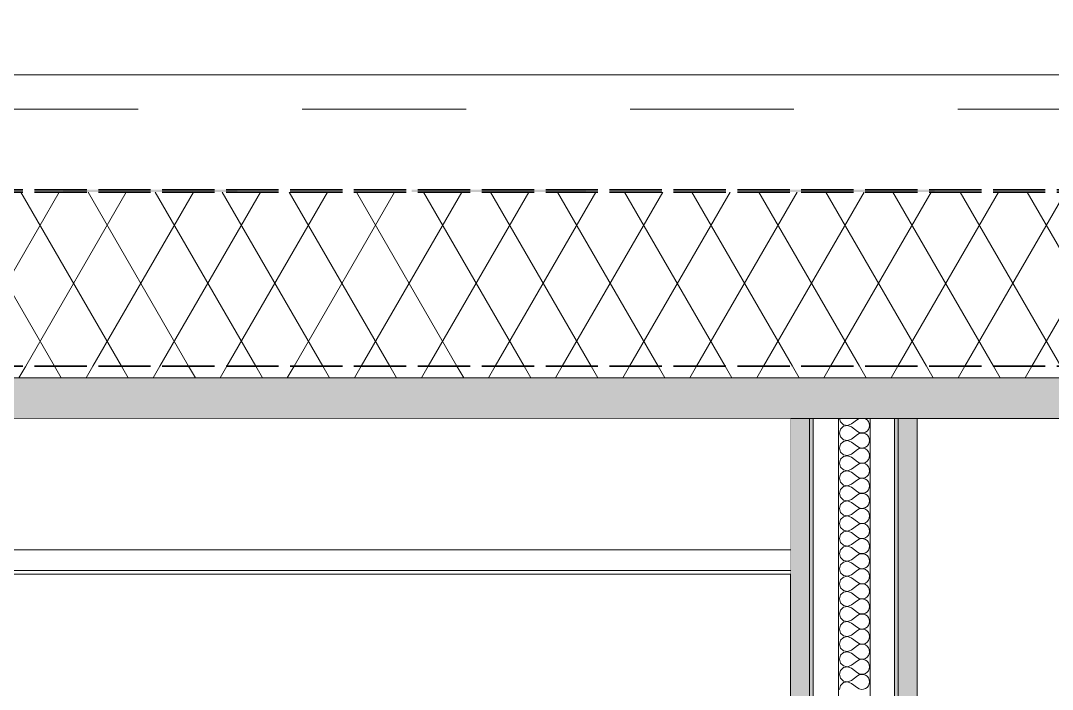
# Model space of a CAD drawing. Header units: millimetres. Extents: x -48147 to 1417267, y -496296 to 18123.
# Drawn here: x 1365887 to 1366775, y -475572 to -474997 of the extents above; entities that cross this region are included whole.
import ezdxf

# ---------------------------------------------------------------- set-up
doc = ezdxf.new("R2010")
doc.units = ezdxf.units.MM
doc.header["$MEASUREMENT"] = 0
for name, pattern in [('Dashed', [2822.222233, 1411.111116, -1411.111116]), ('Hidden Line', [55, 45, -10]), ('Wipeout_Contour', [1000, 0, -1000])]:
    doc.linetypes.add(name, pattern=pattern)
for name, color, linetype, lineweight, true_color in [('0_Pen_No__105', 7, 'Continuous', 15, 0xa6a6a6), ('New_A-20-M_Roof_Pen_No__149', 7, 'Continuous', 0, 0x2a2a2a), ('New_A-20-M_Roof_Pen_No__162', 7, 'Continuous', 0, 0xe47200), ('New_A-20-M_Roof_Pen_No__81', 7, 'Continuous', 20, 0x6a6a6a), ('New_A-25-M_Wall_Int_Pen_No__107', 7, 'Continuous', 15, 0xa6a6a6)]:
    doc.layers.add(name, color=color, linetype=linetype, lineweight=lineweight, true_color=true_color)
for name, color, linetype in [('New_A-20-M_Roof', 7, 'Continuous'), ('New_A-25-M_Wall_Ext', 7, 'Continuous'), ('New_A-25-M_Wall_Int', 7, 'Continuous'), ('S-280-M_STRUCT_FRAME.IFC Import', 7, 'Continuous')]:
    doc.layers.add(name, color=color, linetype=linetype)
for name, color, linetype, lineweight in [('New_A-20-M_Roof_Pen_No__195', 7, 'Continuous', 35), ('New_A-20-M_Roof_Pen_No__4', 7, 'Continuous', 20), ('New_A-20-M_Roof_Pen_No__85', 8, 'Continuous', 20), ('New_A-20-M_Roof_Pen_No__92', 8, 'Continuous', 13), ('New_A-25-M_Wall_Int_Pen_No__1', 7, 'Continuous', 13), ('S-280-M_STRUCT_FRAME.IFC Import_Pen_No__90', 8, 'Continuous', 20)]:
    doc.layers.add(name, color=color, linetype=linetype, lineweight=lineweight)
pattern_1 = [(60, (1376122.47, -491272.82), (-43.30127, 25), []), (120, (1376122.47, -491272.82), (43.30127, 25), [])]

# ---------------------------------------------------------------- blocks, each defined once
blk = doc.blocks.new('*X65', base_point=(1376122.47, -491272.82))
at = {"layer": 'New_A-25-M_Wall_Int_Pen_No__107', "linetype": 'Continuous'}
for p, q in [((1366591.51, -475339.25), (1366592.32, -475342.12)), ((1366592.32, -475342.12), (1366594.94, -475344.51)), ((1366594.94, -475345.88), (1366592.32, -475348.28)), ((1366594.94, -475344.51), (1366598.43, -475345.17)), ((1366598.43, -475345.22), (1366594.94, -475345.88)), ((1366598.43, -475345.17), (1366601.74, -475343.9)), ((1366601.74, -475346.5), (1366598.43, -475345.22)), ((1366601.74, -475343.9), (1366606.93, -475340.01)), ((1366608.29, -475339.25), (1366606.93, -475340.01)), ((1366613.73, -475339.39), (1366613.31, -475339.25)), ((1366615.2, -475340.41), (1366613.73, -475339.39)), ((1366616.35, -475341.79), (1366615.2, -475340.41)), ((1366617.07, -475343.42), (1366616.35, -475341.79)), ((1366617.32, -475345.2), (1366617.07, -475343.42)), ((1366617.07, -475346.97), (1366617.32, -475345.2)), ((1366592.32, -475348.28), (1366591.35, -475351.69)), ((1366591.35, -475351.69), (1366592.32, -475355.1)), ((1366601.74, -475346.5), (1366606.93, -475350.39)), ((1366601.74, -475356.88), (1366606.93, -475352.99)), ((1366606.93, -475350.39), (1366608.5, -475351.26)), ((1366608.5, -475352.12), (1366606.93, -475352.99)), ((1366608.5, -475351.26), (1366610.24, -475351.66)), ((1366610.24, -475351.72), (1366608.5, -475352.12)), ((1366610.24, -475351.66), (1366612.03, -475351.58)), ((1366612.03, -475351.8), (1366610.24, -475351.72)), ((1366612.03, -475351.58), (1366613.73, -475351)), ((1366613.73, -475352.37), (1366612.03, -475351.8)), ((1366613.73, -475351), (1366615.2, -475349.99)), ((1366615.2, -475353.39), (1366613.73, -475352.37)), ((1366615.2, -475349.99), (1366616.35, -475348.61)), ((1366616.35, -475354.77), (1366615.2, -475353.39)), ((1366616.35, -475348.61), (1366617.07, -475346.97)), ((1366617.07, -475356.41), (1366616.35, -475354.77)), ((1366592.32, -475361.26), (1366591.35, -475364.67)), ((1366592.32, -475355.1), (1366594.94, -475357.49)), ((1366594.94, -475358.86), (1366592.32, -475361.26)), ((1366594.94, -475357.49), (1366598.43, -475358.15)), ((1366598.43, -475358.21), (1366594.94, -475358.86)), ((1366598.43, -475358.15), (1366601.74, -475356.88)), ((1366601.74, -475359.48), (1366598.43, -475358.21)), ((1366601.74, -475359.48), (1366606.93, -475363.37)), ((1366606.93, -475363.37), (1366608.5, -475364.24)), ((1366613.73, -475363.99), (1366615.2, -475362.97)), ((1366615.2, -475362.97), (1366616.35, -475361.59)), ((1366616.35, -475361.59), (1366617.07, -475359.95)), ((1366617.32, -475358.18), (1366617.07, -475356.41)), ((1366617.07, -475359.95), (1366617.32, -475358.18)), ((1366591.35, -475364.67), (1366592.32, -475368.08)), ((1366592.32, -475368.08), (1366594.94, -475370.48)), ((1366594.94, -475371.85), (1366592.32, -475374.24)), ((1366594.94, -475370.48), (1366598.43, -475371.13)), ((1366598.43, -475371.19), (1366594.94, -475371.85)), ((1366598.43, -475371.13), (1366601.74, -475369.86)), ((1366601.74, -475372.46), (1366598.43, -475371.19)), ((1366601.74, -475369.86), (1366606.93, -475365.97)), ((1366601.74, -475372.46), (1366606.93, -475376.35)), ((1366608.5, -475365.1), (1366606.93, -475365.97)), ((1366608.5, -475364.24), (1366610.24, -475364.64)), ((1366610.24, -475364.7), (1366608.5, -475365.1)), ((1366610.24, -475364.64), (1366612.03, -475364.56)), ((1366612.03, -475364.78), (1366610.24, -475364.7)), ((1366612.03, -475364.56), (1366613.73, -475363.99)), ((1366613.73, -475365.36), (1366612.03, -475364.78)), ((1366615.2, -475366.37), (1366613.73, -475365.36)), ((1366616.35, -475367.75), (1366615.2, -475366.37)), ((1366617.07, -475369.39), (1366616.35, -475367.75)), ((1366617.32, -475371.16), (1366617.07, -475369.39)), ((1366617.07, -475372.93), (1366617.32, -475371.16)), ((1366592.32, -475374.24), (1366591.35, -475377.65)), ((1366591.35, -475377.65), (1366592.32, -475381.06)), ((1366592.32, -475381.06), (1366594.94, -475383.46)), ((1366601.74, -475382.84), (1366606.93, -475378.95)), ((1366606.93, -475376.35), (1366608.5, -475377.22)), ((1366608.5, -475378.08), (1366606.93, -475378.95)), ((1366608.5, -475377.22), (1366610.24, -475377.63)), ((1366610.24, -475377.68), (1366608.5, -475378.08)), ((1366610.24, -475377.63), (1366612.03, -475377.54)), ((1366612.03, -475377.76), (1366610.24, -475377.68)), ((1366612.03, -475377.54), (1366613.73, -475376.97)), ((1366613.73, -475378.34), (1366612.03, -475377.76)), ((1366613.73, -475376.97), (1366615.2, -475375.95)), ((1366615.2, -475379.35), (1366613.73, -475378.34)), ((1366615.2, -475375.95), (1366616.35, -475374.57)), ((1366616.35, -475380.73), (1366615.2, -475379.35)), ((1366616.35, -475374.57), (1366617.07, -475372.93)), ((1366617.07, -475382.37), (1366616.35, -475380.73)), ((1366592.32, -475387.22), (1366591.35, -475390.63)), ((1366594.94, -475384.83), (1366592.32, -475387.22)), ((1366594.94, -475383.46), (1366598.43, -475384.12)), ((1366598.43, -475384.17), (1366594.94, -475384.83)), ((1366598.43, -475384.12), (1366601.74, -475382.84)), ((1366601.74, -475385.44), (1366598.43, -475384.17)), ((1366601.74, -475385.44), (1366606.93, -475389.34)), ((1366606.93, -475389.34), (1366608.5, -475390.2)), ((1366608.5, -475390.2), (1366610.24, -475390.61)), ((1366612.03, -475390.52), (1366613.73, -475389.95)), ((1366613.73, -475389.95), (1366615.2, -475388.93)), ((1366615.2, -475388.93), (1366616.35, -475387.56)), ((1366616.35, -475387.56), (1366617.07, -475385.92)), ((1366617.32, -475384.14), (1366617.07, -475382.37)), ((1366617.07, -475385.92), (1366617.32, -475384.14)), ((1366591.35, -475390.63), (1366592.32, -475394.05)), ((1366592.32, -475394.05), (1366594.94, -475396.44)), ((1366594.94, -475397.81), (1366592.32, -475400.2)), ((1366594.94, -475396.44), (1366598.43, -475397.1)), ((1366598.43, -475397.15), (1366594.94, -475397.81)), ((1366598.43, -475397.1), (1366601.74, -475395.83)), ((1366601.74, -475398.42), (1366598.43, -475397.15)), ((1366601.74, -475395.83), (1366606.93, -475391.93)), ((1366601.74, -475398.42), (1366606.93, -475402.32)), ((1366608.5, -475391.06), (1366606.93, -475391.93)), ((1366610.24, -475390.66), (1366608.5, -475391.06)), ((1366610.24, -475390.61), (1366612.03, -475390.52)), ((1366612.03, -475390.75), (1366610.24, -475390.66)), ((1366613.73, -475391.32), (1366612.03, -475390.75)), ((1366615.2, -475392.33), (1366613.73, -475391.32)), ((1366616.35, -475393.71), (1366615.2, -475392.33)), ((1366617.07, -475395.35), (1366616.35, -475393.71)), ((1366616.35, -475400.54), (1366617.07, -475398.9)), ((1366617.32, -475397.12), (1366617.07, -475395.35)), ((1366617.07, -475398.9), (1366617.32, -475397.12)), ((1366592.32, -475400.2), (1366591.35, -475403.61)), ((1366591.35, -475403.61), (1366592.32, -475407.03)), ((1366592.32, -475407.03), (1366594.94, -475409.42)), ((1366601.74, -475408.81), (1366606.93, -475404.91)), ((1366606.93, -475402.32), (1366608.5, -475403.18)), ((1366608.5, -475404.05), (1366606.93, -475404.91)), ((1366608.5, -475403.18), (1366610.24, -475403.59)), ((1366610.24, -475403.64), (1366608.5, -475404.05)), ((1366610.24, -475403.59), (1366612.03, -475403.5)), ((1366612.03, -475403.73), (1366610.24, -475403.64)), ((1366612.03, -475403.5), (1366613.73, -475402.93)), ((1366613.73, -475404.3), (1366612.03, -475403.73)), ((1366613.73, -475402.93), (1366615.2, -475401.92)), ((1366615.2, -475405.31), (1366613.73, -475404.3)), ((1366615.2, -475401.92), (1366616.35, -475400.54)), ((1366616.35, -475406.69), (1366615.2, -475405.31)), ((1366617.07, -475408.33), (1366616.35, -475406.69)), ((1366592.32, -475413.18), (1366591.35, -475416.6)), ((1366591.35, -475416.6), (1366592.32, -475420.01)), ((1366594.94, -475410.79), (1366592.32, -475413.18)), ((1366594.94, -475409.42), (1366598.43, -475410.08)), ((1366598.43, -475410.13), (1366594.94, -475410.79)), ((1366598.43, -475410.08), (1366601.74, -475408.81)), ((1366601.74, -475411.4), (1366598.43, -475410.13)), ((1366601.74, -475411.4), (1366606.93, -475415.3)), ((1366606.93, -475415.3), (1366608.5, -475416.16)), ((1366608.5, -475416.16), (1366610.24, -475416.57)), ((1366610.24, -475416.62), (1366608.5, -475417.03)), ((1366610.24, -475416.57), (1366612.03, -475416.48)), ((1366612.03, -475416.71), (1366610.24, -475416.62)), ((1366612.03, -475416.48), (1366613.73, -475415.91)), ((1366613.73, -475417.28), (1366612.03, -475416.71)), ((1366613.73, -475415.91), (1366615.2, -475414.9)), ((1366615.2, -475414.9), (1366616.35, -475413.52)), ((1366616.35, -475413.52), (1366617.07, -475411.88)), ((1366617.32, -475410.11), (1366617.07, -475408.33)), ((1366617.07, -475411.88), (1366617.32, -475410.11)), ((1366592.32, -475420.01), (1366594.94, -475422.4)), ((1366594.94, -475423.77), (1366592.32, -475426.17)), ((1366594.94, -475422.4), (1366598.43, -475423.06)), ((1366598.43, -475423.11), (1366594.94, -475423.77)), ((1366598.43, -475423.06), (1366601.74, -475421.79)), ((1366601.74, -475424.39), (1366598.43, -475423.11)), ((1366601.74, -475421.79), (1366606.93, -475417.89)), ((1366601.74, -475424.39), (1366606.93, -475428.28)), ((1366608.5, -475417.03), (1366606.93, -475417.89)), ((1366615.2, -475418.3), (1366613.73, -475417.28)), ((1366616.35, -475419.67), (1366615.2, -475418.3)), ((1366617.07, -475421.31), (1366616.35, -475419.67)), ((1366616.35, -475426.5), (1366617.07, -475424.86)), ((1366617.32, -475423.09), (1366617.07, -475421.31)), ((1366617.07, -475424.86), (1366617.32, -475423.09)), ((1366592.32, -475426.17), (1366591.35, -475429.58)), ((1366591.35, -475429.58), (1366592.32, -475432.99)), ((1366592.32, -475432.99), (1366594.94, -475435.38)), ((1366601.74, -475434.77), (1366606.93, -475430.88)), ((1366606.93, -475428.28), (1366608.5, -475429.15)), ((1366608.5, -475430.01), (1366606.93, -475430.88)), ((1366608.5, -475429.15), (1366610.24, -475429.55)), ((1366610.24, -475429.6), (1366608.5, -475430.01)), ((1366610.24, -475429.55), (1366612.03, -475429.46)), ((1366612.03, -475429.69), (1366610.24, -475429.6)), ((1366612.03, -475429.46), (1366613.73, -475428.89)), ((1366613.73, -475430.26), (1366612.03, -475429.69)), ((1366613.73, -475428.89), (1366615.2, -475427.88)), ((1366615.2, -475431.28), (1366613.73, -475430.26)), ((1366615.2, -475427.88), (1366616.35, -475426.5)), ((1366616.35, -475432.66), (1366615.2, -475431.28)), ((1366617.07, -475434.29), (1366616.35, -475432.66)), ((1366617.32, -475436.07), (1366617.07, -475434.29)), ((1366592.32, -475439.15), (1366591.35, -475442.56)), ((1366591.35, -475442.56), (1366592.32, -475445.97)), ((1366594.94, -475436.75), (1366592.32, -475439.15)), ((1366594.94, -475435.38), (1366598.43, -475436.04)), ((1366598.43, -475436.09), (1366594.94, -475436.75)), ((1366598.43, -475436.04), (1366601.74, -475434.77)), ((1366601.74, -475437.37), (1366598.43, -475436.09)), ((1366601.74, -475437.37), (1366606.93, -475441.26)), ((1366606.93, -475441.26), (1366608.5, -475442.13)), ((1366608.5, -475442.99), (1366606.93, -475443.86)), ((1366608.5, -475442.13), (1366610.24, -475442.53)), ((1366610.24, -475442.59), (1366608.5, -475442.99)), ((1366610.24, -475442.53), (1366612.03, -475442.45)), ((1366612.03, -475442.67), (1366610.24, -475442.59)), ((1366612.03, -475442.45), (1366613.73, -475441.87)), ((1366613.73, -475443.24), (1366612.03, -475442.67)), ((1366613.73, -475441.87), (1366615.2, -475440.86)), ((1366615.2, -475444.26), (1366613.73, -475443.24)), ((1366615.2, -475440.86), (1366616.35, -475439.48)), ((1366616.35, -475439.48), (1366617.07, -475437.84)), ((1366617.07, -475437.84), (1366617.32, -475436.07)), ((1366592.32, -475452.13), (1366591.35, -475455.54)), ((1366592.32, -475445.97), (1366594.94, -475448.36)), ((1366594.94, -475449.74), (1366592.32, -475452.13)), ((1366594.94, -475448.36), (1366598.43, -475449.02)), ((1366598.43, -475449.08), (1366594.94, -475449.74)), ((1366598.43, -475449.02), (1366601.74, -475447.75)), ((1366601.74, -475450.35), (1366598.43, -475449.08)), ((1366601.74, -475447.75), (1366606.93, -475443.86)), ((1366601.74, -475450.35), (1366606.93, -475454.24)), ((1366616.35, -475445.64), (1366615.2, -475444.26)), ((1366617.07, -475447.28), (1366616.35, -475445.64)), ((1366616.35, -475452.46), (1366617.07, -475450.82)), ((1366617.32, -475449.05), (1366617.07, -475447.28)), ((1366617.07, -475450.82), (1366617.32, -475449.05)), ((1366591.35, -475455.54), (1366592.32, -475458.95)), ((1366592.32, -475458.95), (1366594.94, -475461.35)), ((1366598.43, -475462.01), (1366601.74, -475460.73)), ((1366601.74, -475460.73), (1366606.93, -475456.84)), ((1366606.93, -475454.24), (1366608.5, -475455.11)), ((1366608.5, -475455.97), (1366606.93, -475456.84)), ((1366608.5, -475455.11), (1366610.24, -475455.51)), ((1366610.24, -475455.57), (1366608.5, -475455.97)), ((1366610.24, -475455.51), (1366612.03, -475455.43)), ((1366612.03, -475455.65), (1366610.24, -475455.57)), ((1366612.03, -475455.43), (1366613.73, -475454.86)), ((1366613.73, -475456.23), (1366612.03, -475455.65)), ((1366613.73, -475454.86), (1366615.2, -475453.84)), ((1366615.2, -475457.24), (1366613.73, -475456.23)), ((1366615.2, -475453.84), (1366616.35, -475452.46)), ((1366616.35, -475458.62), (1366615.2, -475457.24)), ((1366617.07, -475460.26), (1366616.35, -475458.62)), ((1366617.32, -475462.03), (1366617.07, -475460.26)), ((1366592.32, -475465.11), (1366591.35, -475468.52)), ((1366591.35, -475468.52), (1366592.32, -475471.93)), ((1366594.94, -475462.72), (1366592.32, -475465.11)), ((1366594.94, -475461.35), (1366598.43, -475462.01)), ((1366598.43, -475462.06), (1366594.94, -475462.72)), ((1366601.74, -475463.33), (1366598.43, -475462.06)), ((1366601.74, -475463.33), (1366606.93, -475467.22)), ((1366601.74, -475473.72), (1366606.93, -475469.82)), ((1366606.93, -475467.22), (1366608.5, -475468.09)), ((1366608.5, -475468.95), (1366606.93, -475469.82)), ((1366608.5, -475468.09), (1366610.24, -475468.5)), ((1366610.24, -475468.55), (1366608.5, -475468.95)), ((1366610.24, -475468.5), (1366612.03, -475468.41)), ((1366612.03, -475468.64), (1366610.24, -475468.55)), ((1366612.03, -475468.41), (1366613.73, -475467.84)), ((1366613.73, -475469.21), (1366612.03, -475468.64)), ((1366613.73, -475467.84), (1366615.2, -475466.82)), ((1366615.2, -475470.22), (1366613.73, -475469.21)), ((1366615.2, -475466.82), (1366616.35, -475465.44)), ((1366616.35, -475465.44), (1366617.07, -475463.81)), ((1366617.07, -475463.81), (1366617.32, -475462.03)), ((1366592.32, -475478.09), (1366591.35, -475481.5)), ((1366592.32, -475471.93), (1366594.94, -475474.33)), ((1366594.94, -475475.7), (1366592.32, -475478.09)), ((1366594.94, -475474.33), (1366598.43, -475474.99)), ((1366598.43, -475475.04), (1366594.94, -475475.7)), ((1366598.43, -475474.99), (1366601.74, -475473.72)), ((1366601.74, -475476.31), (1366598.43, -475475.04)), ((1366601.74, -475476.31), (1366606.93, -475480.21)), ((1366616.35, -475471.6), (1366615.2, -475470.22)), ((1366615.2, -475479.8), (1366616.35, -475478.43)), ((1366617.07, -475473.24), (1366616.35, -475471.6)), ((1366616.35, -475478.43), (1366617.07, -475476.79)), ((1366617.32, -475475.01), (1366617.07, -475473.24)), ((1366617.07, -475476.79), (1366617.32, -475475.01)), ((1366591.35, -475481.5), (1366592.32, -475484.92)), ((1366592.32, -475484.92), (1366594.94, -475487.31)), ((1366594.94, -475487.31), (1366598.43, -475487.97)), ((1366598.43, -475487.97), (1366601.74, -475486.7)), ((1366601.74, -475486.7), (1366606.93, -475482.8)), ((1366606.93, -475480.21), (1366608.5, -475481.07)), ((1366608.5, -475481.94), (1366606.93, -475482.8)), ((1366608.5, -475481.07), (1366610.24, -475481.48)), ((1366610.24, -475481.53), (1366608.5, -475481.94)), ((1366610.24, -475481.48), (1366612.03, -475481.39)), ((1366612.03, -475481.62), (1366610.24, -475481.53)), ((1366612.03, -475481.39), (1366613.73, -475480.82)), ((1366613.73, -475482.19), (1366612.03, -475481.62)), ((1366613.73, -475480.82), (1366615.2, -475479.8)), ((1366615.2, -475483.2), (1366613.73, -475482.19)), ((1366616.35, -475484.58), (1366615.2, -475483.2)), ((1366617.07, -475486.22), (1366616.35, -475484.58)), ((1366617.32, -475487.99), (1366617.07, -475486.22)), ((1366592.32, -475491.07), (1366591.35, -475494.49)), ((1366591.35, -475494.49), (1366592.32, -475497.9)), ((1366594.94, -475488.68), (1366592.32, -475491.07)), ((1366598.43, -475488.02), (1366594.94, -475488.68)), ((1366601.74, -475489.29), (1366598.43, -475488.02)), ((1366601.74, -475489.29), (1366606.93, -475493.19)), ((1366601.74, -475499.68), (1366606.93, -475495.78)), ((1366606.93, -475493.19), (1366608.5, -475494.05)), ((1366608.5, -475494.92), (1366606.93, -475495.78)), ((1366608.5, -475494.05), (1366610.24, -475494.46)), ((1366610.24, -475494.51), (1366608.5, -475494.92)), ((1366610.24, -475494.46), (1366612.03, -475494.37)), ((1366612.03, -475494.6), (1366610.24, -475494.51)), ((1366612.03, -475494.37), (1366613.73, -475493.8)), ((1366613.73, -475495.17), (1366612.03, -475494.6)), ((1366613.73, -475493.8), (1366615.2, -475492.79)), ((1366615.2, -475496.19), (1366613.73, -475495.17)), ((1366615.2, -475492.79), (1366616.35, -475491.41)), ((1366616.35, -475497.56), (1366615.2, -475496.19)), ((1366616.35, -475491.41), (1366617.07, -475489.77)), ((1366617.07, -475489.77), (1366617.32, -475487.99)), ((1366592.32, -475504.05), (1366591.35, -475507.47)), ((1366592.32, -475497.9), (1366594.94, -475500.29)), ((1366594.94, -475501.66), (1366592.32, -475504.05)), ((1366594.94, -475500.29), (1366598.43, -475500.95)), ((1366598.43, -475501), (1366594.94, -475501.66)), ((1366598.43, -475500.95), (1366601.74, -475499.68)), ((1366601.74, -475502.27), (1366598.43, -475501)), ((1366601.74, -475502.27), (1366606.93, -475506.17)), ((1366615.2, -475505.77), (1366616.35, -475504.39)), ((1366617.07, -475499.2), (1366616.35, -475497.56)), ((1366616.35, -475504.39), (1366617.07, -475502.75)), ((1366617.32, -475500.98), (1366617.07, -475499.2)), ((1366617.07, -475502.75), (1366617.32, -475500.98)), ((1366591.35, -475507.47), (1366592.32, -475510.88)), ((1366592.32, -475510.88), (1366594.94, -475513.27)), ((1366594.94, -475513.27), (1366598.43, -475513.93)), ((1366598.43, -475513.98), (1366594.94, -475514.64)), ((1366598.43, -475513.93), (1366601.74, -475512.66)), ((1366601.74, -475515.26), (1366598.43, -475513.98)), ((1366601.74, -475512.66), (1366606.93, -475508.77)), ((1366606.93, -475506.17), (1366608.5, -475507.04)), ((1366608.5, -475507.9), (1366606.93, -475508.77)), ((1366608.5, -475507.04), (1366610.24, -475507.44)), ((1366610.24, -475507.49), (1366608.5, -475507.9)), ((1366610.24, -475507.44), (1366612.03, -475507.35)), ((1366612.03, -475507.58), (1366610.24, -475507.49)), ((1366612.03, -475507.35), (1366613.73, -475506.78)), ((1366613.73, -475508.15), (1366612.03, -475507.58)), ((1366613.73, -475506.78), (1366615.2, -475505.77)), ((1366615.2, -475509.17), (1366613.73, -475508.15)), ((1366616.35, -475510.55), (1366615.2, -475509.17)), ((1366617.07, -475512.18), (1366616.35, -475510.55)), ((1366617.32, -475513.96), (1366617.07, -475512.18)), ((1366617.07, -475515.73), (1366617.32, -475513.96)), ((1366592.32, -475517.04), (1366591.35, -475520.45)), ((1366591.35, -475520.45), (1366592.32, -475523.86)), ((1366594.94, -475514.64), (1366592.32, -475517.04)), ((1366601.74, -475515.26), (1366606.93, -475519.15)), ((1366601.74, -475525.64), (1366606.93, -475521.75)), ((1366606.93, -475519.15), (1366608.5, -475520.02)), ((1366608.5, -475520.88), (1366606.93, -475521.75)), ((1366608.5, -475520.02), (1366610.24, -475520.42)), ((1366610.24, -475520.47), (1366608.5, -475520.88)), ((1366610.24, -475520.42), (1366612.03, -475520.34)), ((1366612.03, -475520.56), (1366610.24, -475520.47)), ((1366612.03, -475520.34), (1366613.73, -475519.76)), ((1366613.73, -475521.13), (1366612.03, -475520.56)), ((1366613.73, -475519.76), (1366615.2, -475518.75)), ((1366615.2, -475522.15), (1366613.73, -475521.13)), ((1366615.2, -475518.75), (1366616.35, -475517.37)), ((1366616.35, -475523.53), (1366615.2, -475522.15)), ((1366616.35, -475517.37), (1366617.07, -475515.73)), ((1366592.32, -475530.02), (1366591.35, -475533.43)), ((1366592.32, -475523.86), (1366594.94, -475526.25)), ((1366594.94, -475527.62), (1366592.32, -475530.02)), ((1366594.94, -475526.25), (1366598.43, -475526.91)), ((1366598.43, -475526.97), (1366594.94, -475527.62)), ((1366598.43, -475526.91), (1366601.74, -475525.64)), ((1366601.74, -475528.24), (1366598.43, -475526.97)), ((1366601.74, -475528.24), (1366606.93, -475532.13)), ((1366606.93, -475532.13), (1366608.5, -475533)), ((1366613.73, -475532.74), (1366615.2, -475531.73)), ((1366615.2, -475531.73), (1366616.35, -475530.35)), ((1366617.07, -475525.17), (1366616.35, -475523.53)), ((1366616.35, -475530.35), (1366617.07, -475528.71)), ((1366617.32, -475526.94), (1366617.07, -475525.17)), ((1366617.07, -475528.71), (1366617.32, -475526.94)), ((1366591.35, -475533.43), (1366592.32, -475536.84)), ((1366592.32, -475536.84), (1366594.94, -475539.24)), ((1366594.94, -475540.61), (1366592.32, -475543)), ((1366594.94, -475539.24), (1366598.43, -475539.89)), ((1366598.43, -475539.95), (1366594.94, -475540.61)), ((1366598.43, -475539.89), (1366601.74, -475538.62)), ((1366601.74, -475541.22), (1366598.43, -475539.95)), ((1366601.74, -475538.62), (1366606.93, -475534.73)), ((1366601.74, -475541.22), (1366606.93, -475545.11)), ((1366608.5, -475533.86), (1366606.93, -475534.73)), ((1366608.5, -475533), (1366610.24, -475533.4)), ((1366610.24, -475533.46), (1366608.5, -475533.86)), ((1366610.24, -475533.4), (1366612.03, -475533.32)), ((1366612.03, -475533.54), (1366610.24, -475533.46)), ((1366612.03, -475533.32), (1366613.73, -475532.74)), ((1366613.73, -475534.12), (1366612.03, -475533.54)), ((1366615.2, -475535.13), (1366613.73, -475534.12)), ((1366616.35, -475536.51), (1366615.2, -475535.13)), ((1366617.07, -475538.15), (1366616.35, -475536.51)), ((1366617.32, -475539.92), (1366617.07, -475538.15)), ((1366617.07, -475541.69), (1366617.32, -475539.92)), ((1366592.32, -475543), (1366591.35, -475546.41)), ((1366591.35, -475546.41), (1366592.32, -475549.82)), ((1366592.32, -475549.82), (1366594.94, -475552.22)), ((1366601.74, -475551.6), (1366606.93, -475547.71)), ((1366606.93, -475545.11), (1366608.5, -475545.98)), ((1366608.5, -475546.84), (1366606.93, -475547.71)), ((1366608.5, -475545.98), (1366610.24, -475546.39)), ((1366610.24, -475546.44), (1366608.5, -475546.84)), ((1366610.24, -475546.39), (1366612.03, -475546.3)), ((1366612.03, -475546.52), (1366610.24, -475546.44)), ((1366612.03, -475546.3), (1366613.73, -475545.73)), ((1366613.73, -475547.1), (1366612.03, -475546.52)), ((1366613.73, -475545.73), (1366615.2, -475544.71)), ((1366615.2, -475548.11), (1366613.73, -475547.1)), ((1366615.2, -475544.71), (1366616.35, -475543.33)), ((1366616.35, -475549.49), (1366615.2, -475548.11)), ((1366616.35, -475543.33), (1366617.07, -475541.69)), ((1366617.07, -475551.13), (1366616.35, -475549.49)), ((1366592.32, -475555.98), (1366591.35, -475559.39)), ((1366594.94, -475553.59), (1366592.32, -475555.98)), ((1366594.94, -475552.22), (1366598.43, -475552.88)), ((1366598.43, -475552.93), (1366594.94, -475553.59)), ((1366598.43, -475552.88), (1366601.74, -475551.6)), ((1366601.74, -475554.2), (1366598.43, -475552.93)), ((1366601.74, -475554.2), (1366606.93, -475558.1)), ((1366606.93, -475558.1), (1366608.5, -475558.96)), ((1366608.5, -475558.96), (1366610.24, -475559.37)), ((1366612.03, -475559.28), (1366613.73, -475558.71)), ((1366613.73, -475558.71), (1366615.2, -475557.69)), ((1366615.2, -475557.69), (1366616.35, -475556.31)), ((1366616.35, -475556.31), (1366617.07, -475554.68)), ((1366617.32, -475552.9), (1366617.07, -475551.13)), ((1366617.07, -475554.68), (1366617.32, -475552.9)), ((1366591.35, -475559.39), (1366592.32, -475562.81)), ((1366592.32, -475562.81), (1366594.94, -475565.2)), ((1366594.94, -475566.57), (1366592.32, -475568.96)), ((1366594.94, -475565.2), (1366598.43, -475565.86)), ((1366598.43, -475565.91), (1366594.94, -475566.57)), ((1366598.43, -475565.86), (1366601.74, -475564.59)), ((1366601.74, -475567.18), (1366598.43, -475565.91)), ((1366601.74, -475564.59), (1366606.93, -475560.69)), ((1366601.74, -475567.18), (1366606.93, -475571.08)), ((1366608.5, -475559.82), (1366606.93, -475560.69)), ((1366610.24, -475559.42), (1366608.5, -475559.82)), ((1366610.24, -475559.37), (1366612.03, -475559.28)), ((1366612.03, -475559.51), (1366610.24, -475559.42)), ((1366613.73, -475560.08), (1366612.03, -475559.51)), ((1366615.2, -475561.09), (1366613.73, -475560.08)), ((1366616.35, -475562.47), (1366615.2, -475561.09)), ((1366617.07, -475564.11), (1366616.35, -475562.47)), ((1366616.35, -475569.3), (1366617.07, -475567.66)), ((1366617.32, -475565.88), (1366617.07, -475564.11)), ((1366617.07, -475567.66), (1366617.32, -475565.88)), ((1366592.32, -475568.96), (1366591.35, -475572.37)), ((1366606.93, -475571.08), (1366608.5, -475571.94)), ((1366608.5, -475571.94), (1366610.24, -475572.35)), ((1366610.24, -475572.35), (1366612.03, -475572.26)), ((1366612.03, -475572.26), (1366613.73, -475571.69)), ((1366613.73, -475571.69), (1366615.2, -475570.68)), ((1366615.2, -475570.68), (1366616.35, -475569.3))]:
    blk.add_line(p, q, dxfattribs=at)
blk = doc.blocks.new('Section Elem_42_2', base_point=(1376122.47, -491272.82))
at = {"layer": 'New_A-25-M_Wall_Int_Pen_No__107', "linetype": 'Continuous'}
blk.add_hatch(color=256, dxfattribs=at).paths.add_polyline_path([(1366549.27, -479122.82), (1366565.62, -479122.82), (1366565.62, -475339.25), (1366549.27, -475339.25)])
at = {"layer": 'New_A-25-M_Wall_Int_Pen_No__107', "linetype": 'Continuous', "lineweight": 0, "true_color": 0x535353}
blk.add_hatch(color=251, dxfattribs=at).paths.add_polyline_path([(1366565.62, -479122.82), (1366568.89, -479122.82), (1366568.89, -475339.25), (1366565.62, -475339.25)])
at = {"layer": 'New_A-25-M_Wall_Int_Pen_No__1', "linetype": 'Continuous'}
for p, q in [((1366549.27, -475339.25), (1366549.27, -479122.82)), ((1366658.31, -475339.25), (1366658.31, -476122.82))]:
    blk.add_line(p, q, dxfattribs=at)
at = {"color": 254, "linetype": 'Wipeout_Contour', "lineweight": 0, "ltscale": 5790050.777676596}
blk.add_wipeout([(1366568.89, -479122.82), (1366590.7, -479122.82), (1366590.7, -475339.25), (1366568.89, -475339.25)], dxfattribs=at).dxf.layer = 'New_A-25-M_Wall_Int'
at = {"layer": 'New_A-25-M_Wall_Int_Pen_No__1', "linetype": 'Continuous'}
for p, q in [((1366565.62, -475339.25), (1366565.62, -479122.82)), ((1366568.89, -475339.25), (1366568.89, -479122.82))]:
    blk.add_line(p, q, dxfattribs=at)
at = {"color": 254, "linetype": 'Wipeout_Contour', "lineweight": 0, "ltscale": 5790143.430935812}
blk.add_wipeout([(1366590.7, -479122.82), (1366617.96, -479122.82), (1366617.96, -475339.25), (1366590.7, -475339.25)], dxfattribs=at).dxf.layer = 'New_A-25-M_Wall_Int'
at = {"layer": 'New_A-25-M_Wall_Int_Pen_No__1', "linetype": 'Continuous'}
blk.add_line((1366590.7, -475339.25), (1366590.7, -479122.82), dxfattribs=at)
at = {"layer": 'New_A-25-M_Wall_Int'}
blk.add_blockref('*X65', (1376122.47, -491272.82), dxfattribs=at)
at = {"color": 254, "linetype": 'Wipeout_Contour', "lineweight": 0, "ltscale": 5790234.025384374}
blk.add_wipeout([(1366617.96, -479122.82), (1366638.68, -479122.82), (1366638.68, -475339.25), (1366617.96, -475339.25)], dxfattribs=at).dxf.layer = 'New_A-25-M_Wall_Int'
at = {"layer": 'New_A-25-M_Wall_Int_Pen_No__107', "linetype": 'Continuous', "lineweight": 0, "true_color": 0x535353}
blk.add_hatch(color=251, dxfattribs=at).paths.add_polyline_path([(1366638.68, -479122.82), (1366641.95, -479122.82), (1366641.95, -476147.82), (1366641.95, -476122.82), (1366641.95, -475339.25), (1366638.68, -475339.25)])
at = {"layer": 'New_A-25-M_Wall_Int_Pen_No__107', "linetype": 'Continuous'}
blk.add_hatch(color=256, dxfattribs=at).paths.add_polyline_path([(1366641.95, -476122.82), (1366658.31, -476122.82), (1366658.31, -475339.25), (1366641.95, -475339.25)])
at = {"layer": 'New_A-25-M_Wall_Int_Pen_No__1', "linetype": 'Continuous'}
for p, q in [((1366617.96, -475339.25), (1366617.96, -479122.82)), ((1366638.68, -475339.25), (1366638.68, -479122.82)), ((1366641.95, -475339.25), (1366641.95, -476122.82))]:
    blk.add_line(p, q, dxfattribs=at)
blk = doc.blocks.new('Section Elem_125_2', base_point=(1376122.47, -491272.82))
at = {"color": 254, "linetype": 'Wipeout_Contour', "lineweight": 0, "ltscale": 34620248.27888065}
blk.add_wipeout([(1367042.42, -473849.82), (1360652.08, -473849.82), (1360652.08, -475522.82), (1361332.12, -475522.82), (1361332.12, -475473.33), (1361108.66, -475473.33), (1361108.66, -475396.35), (1360661.95, -475409.26), (1360659.77, -475409.26), (1360660.15, -475339.25), (1360664.5, -475339.13), (1360665.58, -475142.24), (1361332.12, -475122.94), (1361332.12, -475072.82), (1361381.39, -475072.82), (1361381.39, -475121.51), (1361763.19, -475110.46), (1361774.76, -475110.12), (1362939.62, -475076.4), (1362939.62, -475072.82), (1362998.49, -475072.82), (1362998.49, -475074.69), (1364084.03, -475043.27), (1367042.42, -475043.27)], dxfattribs=at).dxf.layer = 'New_A-25-M_Wall_Ext'
blk = doc.blocks.new('*X302', base_point=(1376122.47, -491272.82))
at = {"layer": 'New_A-20-M_Roof_Pen_No__162', "linetype": 'Continuous'}
for points in [[(1365923.27, -475144.24), (1366073.27, -475144.24), (1366073.27, -475142.24), (1365923.27, -475142.24)], [(1366223.27, -475144.24), (1366373.27, -475144.24), (1366373.27, -475142.24), (1366223.27, -475142.24)], [(1366523.27, -475144.24), (1366673.27, -475144.24), (1366673.27, -475142.24), (1366523.27, -475142.24)]]:
    blk.add_hatch(color=256, dxfattribs=at).paths.add_polyline_path(points)
blk = doc.blocks.new('Section Elem_273_2', base_point=(1376122.47, -491272.82))
at = {"layer": 'New_A-20-M_Roof_Pen_No__4', "linetype": 'Continuous'}
for p, q in [((1366549.27, -475339.25), (1365122.62, -475339.25)), ((1370474.55, -475339.25), (1366658.31, -475339.25))]:
    blk.add_line(p, q, dxfattribs=at)
at = {"layer": 'New_A-20-M_Roof_Pen_No__4', "linetype": 'Continuous', "flags": 128}
blk.add_lwpolyline([(1366658.31, -475339.25), (1366641.95, -475339.25), (1366638.68, -475339.25), (1366617.96, -475339.25), (1366590.7, -475339.25), (1366568.89, -475339.25), (1366565.62, -475339.25), (1366549.27, -475339.25)], dxfattribs=at)
at = {"layer": 'New_A-20-M_Roof_Pen_No__92', "linetype": 'Continuous'}
blk.add_line((1364084.03, -475043.27), (1368390.09, -475043.27), dxfattribs=at)
at = {"color": 254, "linetype": 'Wipeout_Contour', "lineweight": 0, "ltscale": 5812149.366421535}
blk.add_wipeout([(1360665.58, -475142.24), (1360665.57, -475144.24), (1385633.57, -475144.24), (1385633.57, -475142.24)], dxfattribs=at).dxf.layer = 'New_A-20-M_Roof'
at = {"layer": 'New_A-20-M_Roof'}
blk.add_blockref('*X302', (1376122.47, -491272.82), dxfattribs=at)
at = {"color": 254, "linetype": 'Wipeout_Contour', "lineweight": 0, "ltscale": 5812248.020147721}
blk.add_wipeout([(1360665.57, -475144.24), (1360664.75, -475294.25), (1385633.57, -475294.25), (1385633.57, -475144.24)], dxfattribs=at).dxf.layer = 'New_A-20-M_Roof'
at = {"layer": 'New_A-20-M_Roof_Pen_No__85', "linetype": 'Continuous'}
h = blk.add_hatch(dxfattribs=at)
h.set_pattern_fill('Batt_Insulation_0002', color=256, style=0, pattern_type=2)
h.set_pattern_definition(pattern_1)
h.paths.add_polyline_path([(1360665.57, -475144.24), (1360664.75, -475294.25), (1385633.57, -475294.25), (1385633.57, -475144.24)])
at = {"layer": 'New_A-20-M_Roof_Pen_No__195', "linetype": 'Hidden Line'}
for p, q in [((1385633.57, -475144.24), (1360665.57, -475144.24)), ((1385633.57, -475142.24), (1360665.58, -475142.24))]:
    blk.add_line(p, q, dxfattribs=at)
at = {"color": 254, "linetype": 'Wipeout_Contour', "lineweight": 0, "ltscale": 5812351.867355902}
blk.add_wipeout([(1360664.75, -475294.25), (1360664.69, -475304.25), (1385633.57, -475304.25), (1385633.57, -475294.25)], dxfattribs=at).dxf.layer = 'New_A-20-M_Roof'
at = {"layer": 'New_A-20-M_Roof_Pen_No__81', "linetype": 'Continuous', "lineweight": 0, "true_color": 0x353535}
blk.add_hatch(color=250, dxfattribs=at).paths.add_polyline_path([(1360664.69, -475304.25), (1360664.5, -475339.25), (1385633.57, -475339.25), (1385633.57, -475304.25)])
at = {"layer": 'New_A-20-M_Roof_Pen_No__85', "linetype": 'Continuous'}
h = blk.add_hatch(dxfattribs=at)
h.set_pattern_fill('Batt_Insulation_0002', color=256, style=0, pattern_type=2)
h.set_pattern_definition(pattern_1)
h.paths.add_polyline_path([(1360664.75, -475294.25), (1360664.69, -475304.25), (1385633.57, -475304.25), (1385633.57, -475294.25)])
at = {"layer": 'New_A-20-M_Roof_Pen_No__149', "linetype": 'Continuous'}
blk.add_line((1385633.57, -475304.25), (1360664.69, -475304.25), dxfattribs=at)
at = {"layer": 'New_A-20-M_Roof_Pen_No__195', "linetype": 'Hidden Line'}
blk.add_line((1385633.57, -475294.25), (1360664.75, -475294.25), dxfattribs=at)
blk = doc.blocks.new('Section Elem_631_2', base_point=(1376122.47, -491272.82))
at = {"color": 254, "linetype": 'Wipeout_Contour', "lineweight": 0, "ltscale": 5785379.39683073}
blk.add_wipeout([(1365418.37, -475339.25), (1365418.99, -475452.35), (1366549.27, -475452.35), (1366549.27, -475339.25)], dxfattribs=at).dxf.layer = 'S-280-M_STRUCT_FRAME.IFC Import'
at = {"color": 254, "linetype": 'Wipeout_Contour', "lineweight": 0, "ltscale": 5785439.362400577}
blk.add_wipeout([(1366549.27, -475472.42), (1365396.29, -475472.42), (1365397.27, -475473.33), (1366549.27, -475473.33)], dxfattribs=at).dxf.layer = 'S-280-M_STRUCT_FRAME.IFC Import'
at = {"color": 254, "linetype": 'Wipeout_Contour', "lineweight": 0, "ltscale": 5785411.137190578}
blk.add_wipeout([(1365395.77, -475452.37), (1366549.27, -475452.37), (1366549.27, -475452.35), (1365396.46, -475452.35)], dxfattribs=at).dxf.layer = 'S-280-M_STRUCT_FRAME.IFC Import'
at = {"color": 254, "linetype": 'Wipeout_Contour', "lineweight": 0, "ltscale": 5785435.955031144}
blk.add_wipeout([(1366549.27, -475470.17), (1365395.87, -475470.17), (1365396.29, -475472.42), (1366549.27, -475472.42)], dxfattribs=at).dxf.layer = 'S-280-M_STRUCT_FRAME.IFC Import'
at = {"color": 254, "linetype": 'Wipeout_Contour', "lineweight": 0, "ltscale": 5785422.285172293}
blk.add_wipeout([(1365395.77, -475452.37), (1365395.87, -475470.17), (1366549.27, -475470.17), (1366549.27, -475452.37)], dxfattribs=at).dxf.layer = 'S-280-M_STRUCT_FRAME.IFC Import'
at = {"layer": 'S-280-M_STRUCT_FRAME.IFC Import_Pen_No__90', "linetype": 'Continuous'}
for p, q in [((1365395.75, -475452.37), (1366549.27, -475452.37)), ((1365396.45, -475452.35), (1366549.27, -475452.35)), ((1365395.85, -475470.17), (1366549.27, -475470.17)), ((1365397.26, -475473.33), (1366549.27, -475473.33))]:
    blk.add_line(p, q, dxfattribs=at)
blk = doc.blocks.new('S-25 Building Section_STORY_MARKER', base_point=(1376122.47, -491272.82))
at = {"layer": '0_Pen_No__105', "linetype": 'Dashed', "ltscale": 0.1}
blk.add_line((1357662.26, -475072.82), (1413604.89, -475072.82), dxfattribs=at)

msp = doc.modelspace()

# ---------------------------------------------------------------- block references
at = {"layer": 'New_A-25-M_Wall_Int'}
msp.add_blockref('Section Elem_42_2', (1376122.47, -491272.82), dxfattribs=at)

# ---------------------------------------------------------------- next in the draw order: block references
at = {"layer": 'New_A-25-M_Wall_Ext'}
msp.add_blockref('Section Elem_125_2', (1376122.47, -491272.82), dxfattribs=at)

# ---------------------------------------------------------------- next in the draw order: block references
at = {"layer": 'New_A-20-M_Roof'}
msp.add_blockref('Section Elem_273_2', (1376122.47, -491272.82), dxfattribs=at)

# ---------------------------------------------------------------- next in the draw order: block references
at = {"layer": 'S-280-M_STRUCT_FRAME.IFC Import'}
msp.add_blockref('Section Elem_631_2', (1376122.47, -491272.82), dxfattribs=at)

# ---------------------------------------------------------------- next in the draw order: block references
at = {"linetype": 'Continuous', "lineweight": 0}
msp.add_blockref('S-25 Building Section_STORY_MARKER', (1376122.47, -491272.82), dxfattribs=at)

doc.saveas('drawing.dxf')
